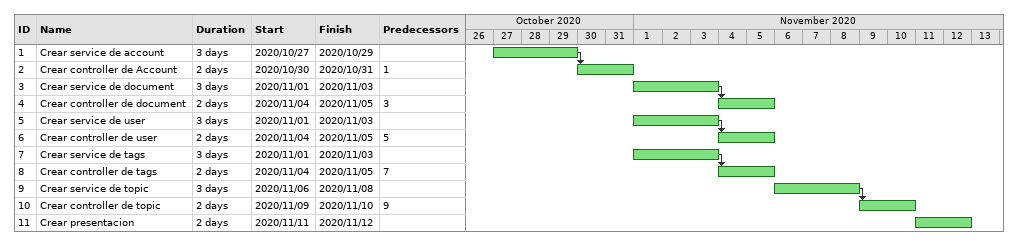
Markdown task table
| ID | Task | Duration | Start | Finish | Predecessors |
|---|---|---|---|---|---|
| 1 | Crear service de account | 3d | 2020-10-27 | 2020-10-29 |  |
| 2 | Crear controller de Account | 2d | 2020-10-30 | 2020-10-31 | 1 |
| 3 | Crear service de document | 3d | 2020-11-01 | 2020-11-03 |  |
| 4 | Crear controller de document | 2d | 2020-11-04 | 2020-11-05 | 3 |
| 5 | Crear service de user | 3d | 2020-11-01 | 2020-11-03 |  |
| 6 | Crear controller de user | 2d | 2020-11-04 | 2020-11-05 | 5 |
| 7 | Crear service de tags | 3d | 2020-11-01 | 2020-11-03 |  |
| 8 | Crear controller de tags | 2d | 2020-11-04 | 2020-11-05 | 7 |
| 9 | Crear service de topic | 3d | 2020-11-06 | 2020-11-08 |  |
| 10 | Crear controller de topic | 2d | 2020-11-09 | 2020-11-10 | 9 |
| 11 | Crear presentacion | 2d | 2020-11-11 | 2020-11-12 |  |
